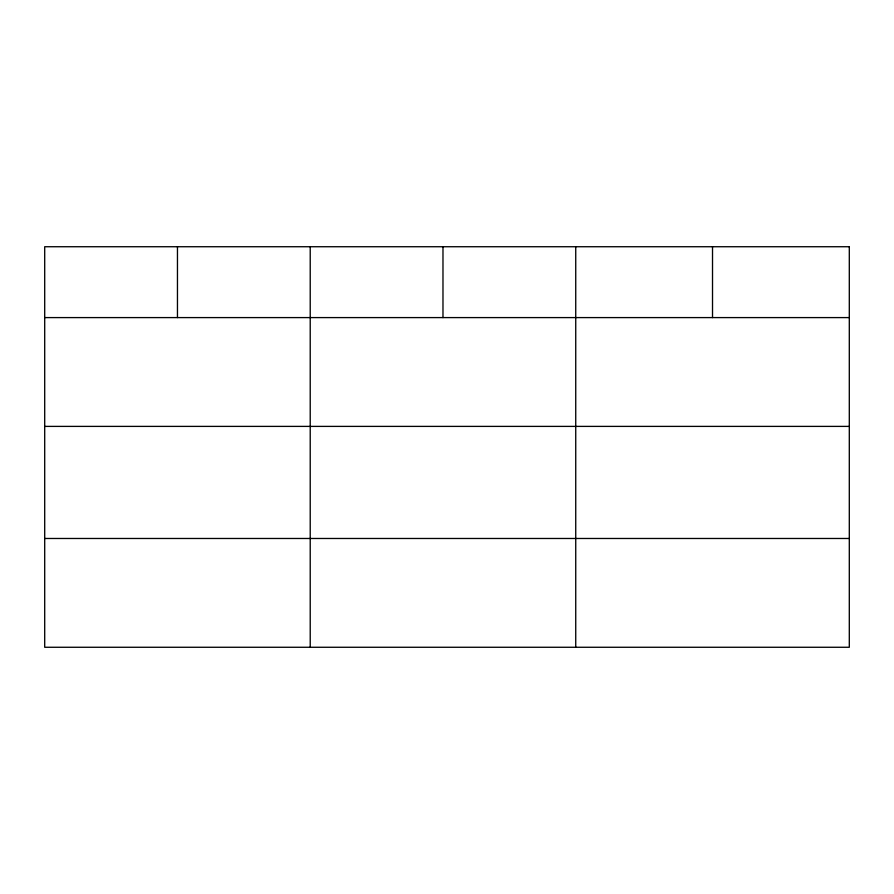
<?xml version="1.0" encoding="UTF-8"?>
<svg xmlns="http://www.w3.org/2000/svg" width="894" height="894" viewBox="0 0 894 894"><rect width="100%" height="100%" fill="white"/><g stroke="black" fill="none" stroke-linecap="round" stroke-linejoin="round"><path stroke-width="1.34" d="M44.7 317.593L849.3 317.593M44.7 426.393L849.3 426.393M44.7 538.479L849.3 538.479M712.518 246.733L712.518 317.593M575.736 246.733L575.736 647.267M442.977 246.733L442.977 317.593M310.218 246.733L310.218 647.267M177.459 246.733L177.459 317.593M849.3 246.733L44.7 246.733L44.7 647.267L849.3 647.267L849.3 246.733"/></g></svg>
